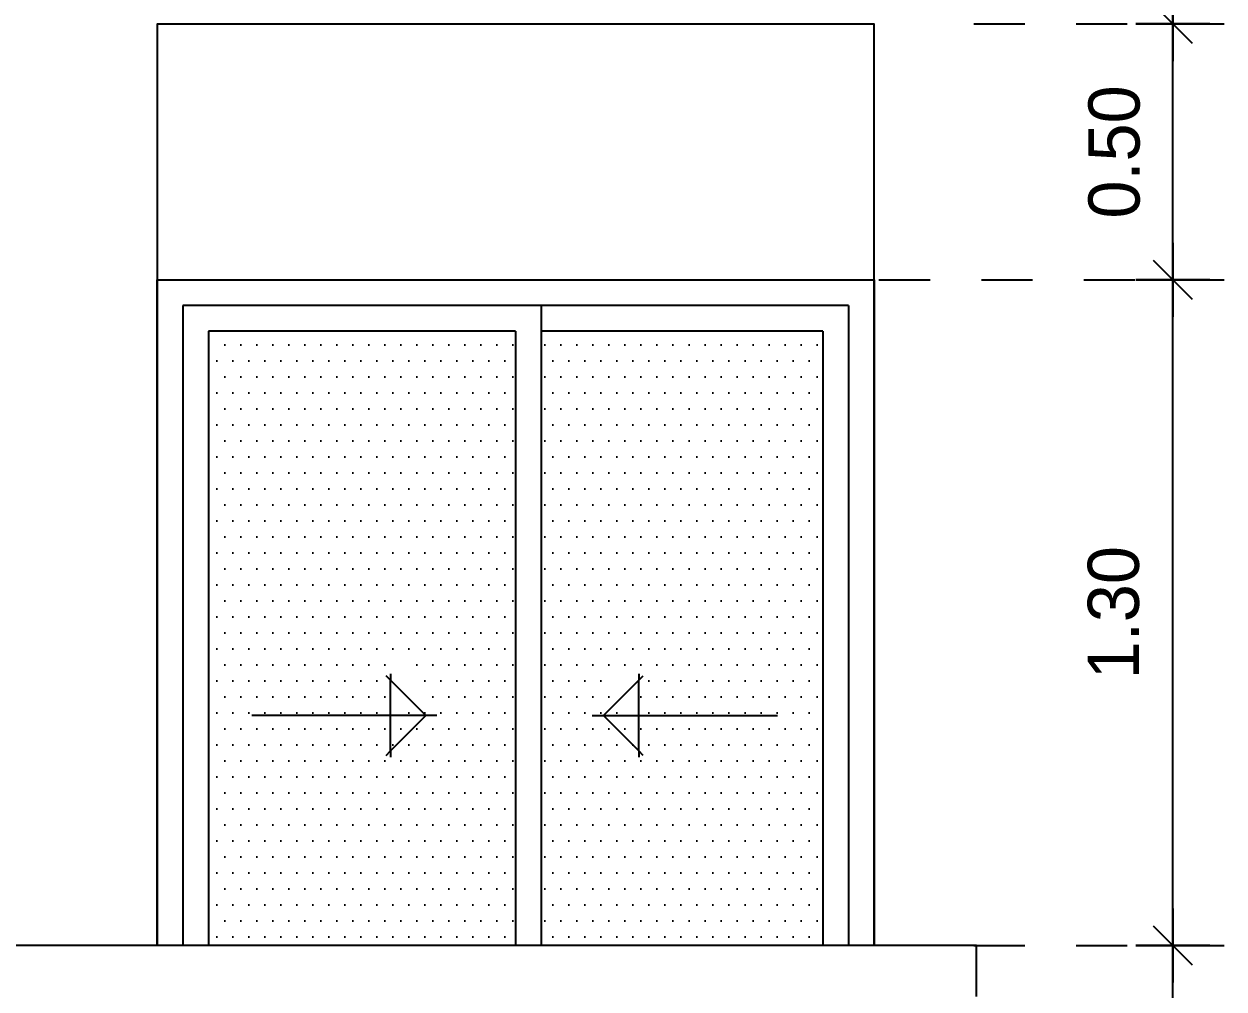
# Model space of a CAD drawing. Extents: x 185 to 567, y -69 to 170.
# Drawn here: x 318.122 to 320.465, y -32.521 to -30.636 of the extents above; entities that cross this region are included whole.
import ezdxf

# ---------------------------------------------------------------- set-up
doc = ezdxf.new("R2010")
doc.units = 0
doc.header["$LTSCALE"] = 0.25
doc.header["$MEASUREMENT"] = 0
doc.header["$PDMODE"] = 35
doc.header["$PDSIZE"] = -1
doc.linetypes.add('DOT2', pattern=[0.125, 0, -0.125])
doc.layers.get('0').update_dxf_attribs({"linetype": 'CONTINUOUS'})
doc.layers.get('Defpoints').update_dxf_attribs({"linetype": 'CONTINUOUS'})
for name, color, linetype in [('A-ELV 6', 71, 'CONTINUOUS'), ('A-IDM', 221, 'CONTINUOUS'), ('A-WIN', 3, 'CONTINUOUS'), ('A-WIN HAT', 125, 'CONTINUOUS')]:
    doc.layers.add(name, color=color, linetype=linetype)
doc.styles.add('XARAB', font='xarab.shx')
doc.dimstyles.new('DIM50', dxfattribs={"dimtxt": 0.1, "dimasz": 0.06, "dimexe": 0.1, "dimexo": 0, "dimgap": 0.05, "dimtad": 1, "dimzin": 3, "dimdsep": 46, "dimtxsty": 'XARAB', "dimblk": 'DTICK', "dimcen": 0.09, "dimclrd": 256, "dimclre": 5, "dimclrt": 3, "dimadec": 0, "dimazin": 3, "dimtfac": 1, "dimtix": 1, "dimtmove": 2, "dimatfit": 0, "dimldrblk": 'DTICK', "dimfxl": 0.15, "dimtolj": 1, "dimtzin": 3, "dimlwd": -3, "dimlwe": -3, "dimarcsym": 0})

# ---------------------------------------------------------------- blocks, each defined once
blk = doc.blocks.new('A$C5D9A0A75')
at = {"color": 8}
for p, q in [((-0.2424, -0.5809), (-0.251, -0.5723)), ((-0.2424, -0.5687), (-0.2424, -0.5809)), ((0.2424, -0.5687), (0.2424, -0.5809)), ((0.2424, -0.5809), (0.251, -0.5723)), ((-0.1517, -0.65), (-0.1733, -0.65)), ((0.1517, -0.65), (0.1733, -0.65)), ((-0.251, -0.7277), (-0.2424, -0.7191)), ((-0.2424, -0.7191), (-0.2424, -0.7313)), ((0.2424, -0.7191), (0.2424, -0.7313)), ((0.251, -0.7277), (0.2424, -0.7191))]:
    blk.add_line(p, q, dxfattribs=at)
for p, q in [((-0.1733, -0.65), (-0.5132, -0.65)), ((0.1733, -0.65), (0.5132, -0.65))]:
    blk.add_line(p, q)
at = {"elevation": 0}
for points in [[(-0.2424, -0.5809), (-0.1733, -0.65), (-0.2424, -0.7191), (-0.2424, -0.5809)], [(0.2424, -0.5809), (0.1733, -0.65), (0.2424, -0.7191), (0.2424, -0.5809)]]:
    blk.add_lwpolyline(points, dxfattribs=at)
blk = doc.blocks.new('A$C1E3E3395')
at = {"layer": 'A-WIN HAT'}
h = blk.add_hatch(dxfattribs=at)
h.set_pattern_fill('DOTS', color=256, scale=0.5, style=0)
h.set_pattern_definition([(180, (3.42, 0.55), (-0.015625, 0.03125), [0, -0.03125])])
h.paths.add_polyline_path([(2.22, 2.4), (2.82, 2.4), (2.82, 1.2), (2.22, 1.2)])
h.paths.add_polyline_path([(2.5776, 1.7702), (2.5776, 1.6321), (2.6467, 1.7011)], flags=16)
h.paths.add_polyline_path([(2.87, 2.4), (3.42, 2.4), (3.42, 1.2), (2.87, 1.2)])
h.paths.add_polyline_path([(3.0624, 1.7702), (2.9933, 1.7011), (3.0624, 1.6321)], flags=16)
h.paths.add_polyline_path([(2.22, 1.1), (2.82, 1.1), (2.82, 0.55), (2.22, 0.55)])
h.paths.add_polyline_path([(2.87, 1.1), (3.42, 1.1), (3.42, 0.55), (2.87, 0.55)])
for p, q in [((3.72, 1.2, 0), (0, 1.2, 0)), ((3.72, 1.1, 0), (3.72, 1.2, 0)), ((3.72, 1.1, 0), (3.72, 1.2, 0))]:
    blk.add_line(p, q)
at = {"elevation": 0}
blk.add_lwpolyline([(3.52, 1.2), (3.52, 2.9999), (2.12, 2.9999), (2.12, 1.2)], dxfattribs=at)
at = {"layer": 'A-WIN'}
for p, q in [((2.12, 2.5, 0), (2.12, 1.2, 0)), ((2.12, 1.2, 0), (2.12, 2.5, 0)), ((2.12, 2.5, 0), (3.52, 2.5, 0)), ((3.52, 2.5, 0), (3.52, 1.2, 0)), ((3.52, 1.2, 0), (3.52, 2.5, 0)), ((2.17, 2.45, 0), (2.17, 1.2, 0)), ((3.47, 2.45, 0), (2.17, 2.45, 0)), ((2.87, 2.45, 0), (2.87, 1.2, 0)), ((3.47, 2.45, 0), (3.47, 1.2, 0)), ((2.22, 2.4, 0), (2.22, 1.2, 0)), ((2.82, 2.4, 0), (2.22, 2.4, 0)), ((2.82, 2.4, 0), (2.82, 1.2, 0)), ((3.42, 2.4, 0), (2.87, 2.4, 0)), ((3.42, 2.4, 0), (3.42, 1.2, 0))]:
    blk.add_line(p, q, dxfattribs=at)
blk.add_blockref('A$C5D9A0A75', (2.818, 2.299, 0), dxfattribs=at)
blk = doc.blocks.new('DTICK')
for p, q in [((0, 1.207), (0, -1.207)), ((-1.207, 0), (1.207, 0))]:
    blk.add_line(p, q)
at = {"color": 3}
blk.add_line((-0.629, -0.629), (0.629, 0.629), dxfattribs=at)
blk = doc.blocks.new('*D1802')
at = {"layer": 'A-IDM', "color": 5, "linetype": 'DOT2', "lineweight": -3, "transparency": 16777216}
for p, q in [((319.9759, -32.4356), (320.4647, -32.4356)), ((319.9759, -33.0856), (320.4647, -33.0856))]:
    blk.add_line(p, q, dxfattribs=at)
at = {"layer": 'A-IDM', "lineweight": -3, "transparency": 16777216}
blk.add_line((320.3647, -33.0256), (320.3647, -32.4956), dxfattribs=at)
at = {"layer": 'Defpoints', "color": 0, "transparency": 16777216}
for p in [(319.9759, -32.4356, 0), (320.3647, -32.4356), (319.9759, -33.0856, 0)]:
    blk.add_point(p, dxfattribs=at)
at = {"layer": 'A-IDM', "lineweight": -3, "transparency": 16777216, "xscale": 0.06, "yscale": 0.06, "zscale": 0.06}
for p, rotation in [((320.3647, -32.4356), 90), ((320.3647, -33.0856), 270)]:
    blk.add_blockref('DTICK', p, dxfattribs=dict(at, rotation=rotation))
at = {"layer": 'A-IDM', "color": 3, "transparency": 16777216, "insert": (320.2491, -32.7606), "char_height": 0.1, "attachment_point": 5, "rotation": 90, "style": 'XARAB'}
blk.add_mtext('\\A1;0.65', dxfattribs=at)
blk = doc.blocks.new('*D1803')
at = {"layer": 'A-IDM', "color": 5, "linetype": 'DOT2', "lineweight": -3, "transparency": 16777216}
for p, q in [((319.7909, -31.1356), (320.4647, -31.1356)), ((319.9759, -32.4356), (320.4647, -32.4356))]:
    blk.add_line(p, q, dxfattribs=at)
at = {"layer": 'A-IDM', "lineweight": -3, "transparency": 16777216}
blk.add_line((320.3647, -32.3756), (320.3647, -31.1956), dxfattribs=at)
at = {"layer": 'Defpoints', "color": 0, "transparency": 16777216}
for p in [(319.7909, -31.1356, 0), (320.3647, -31.1356), (319.9759, -32.4356, 0)]:
    blk.add_point(p, dxfattribs=at)
at = {"layer": 'A-IDM', "lineweight": -3, "transparency": 16777216, "xscale": 0.06, "yscale": 0.06, "zscale": 0.06}
for p, rotation in [((320.3647, -31.1356), 90), ((320.3647, -32.4356), 270)]:
    blk.add_blockref('DTICK', p, dxfattribs=dict(at, rotation=rotation))
at = {"layer": 'A-IDM', "color": 3, "transparency": 16777216, "insert": (320.2493, -31.7856), "char_height": 0.1, "attachment_point": 5, "rotation": 90, "style": 'XARAB'}
blk.add_mtext('\\A1;1.30', dxfattribs=at)
blk = doc.blocks.new('*D1804')
at = {"layer": 'A-IDM', "color": 5, "linetype": 'DOT2', "lineweight": -3, "transparency": 16777216}
for p, q in [((319.9759, -30.0856), (320.4647, -30.0856)), ((319.9759, -30.6356), (320.4647, -30.6356))]:
    blk.add_line(p, q, dxfattribs=at)
at = {"layer": 'A-IDM', "lineweight": -3, "transparency": 16777216}
blk.add_line((320.3647, -30.5756), (320.3647, -30.1456), dxfattribs=at)
at = {"layer": 'Defpoints', "color": 0, "transparency": 16777216}
for p in [(319.9759, -30.0856, 0), (320.3647, -30.0856), (319.9759, -30.6356, 0)]:
    blk.add_point(p, dxfattribs=at)
at = {"layer": 'A-IDM', "lineweight": -3, "transparency": 16777216, "xscale": 0.06, "yscale": 0.06, "zscale": 0.06}
for p, rotation in [((320.3647, -30.0856), 90), ((320.3647, -30.6356), 270)]:
    blk.add_blockref('DTICK', p, dxfattribs=dict(at, rotation=rotation))
at = {"layer": 'A-IDM', "color": 3, "transparency": 16777216, "insert": (320.2506, -30.3606), "char_height": 0.1, "attachment_point": 5, "rotation": 90, "style": 'XARAB'}
blk.add_mtext('\\A1;0.55', dxfattribs=at)
blk = doc.blocks.new('*D1824')
at = {"layer": 'A-IDM', "color": 5, "linetype": 'DOT2', "lineweight": -3, "transparency": 16777216}
for p, q in [((319.9759, -30.6356), (320.4647, -30.6356)), ((319.7909, -31.1356), (320.4647, -31.1356))]:
    blk.add_line(p, q, dxfattribs=at)
at = {"layer": 'A-IDM', "lineweight": -3, "transparency": 16777216}
blk.add_line((320.3647, -31.0756), (320.3647, -30.6956), dxfattribs=at)
at = {"layer": 'Defpoints', "color": 0, "transparency": 16777216}
for p in [(319.9759, -30.6356, 0), (320.3647, -30.6356), (319.7909, -31.1356, 0)]:
    blk.add_point(p, dxfattribs=at)
at = {"layer": 'A-IDM', "lineweight": -3, "transparency": 16777216, "xscale": 0.06, "yscale": 0.06, "zscale": 0.06}
for p, rotation in [((320.3647, -30.6356), 90), ((320.3647, -31.1356), 270)]:
    blk.add_blockref('DTICK', p, dxfattribs=dict(at, rotation=rotation))
at = {"layer": 'A-IDM', "color": 3, "transparency": 16777216, "insert": (320.2506, -30.8856), "char_height": 0.1, "attachment_point": 5, "rotation": 90, "style": 'XARAB'}
blk.add_mtext('\\A1;0.50', dxfattribs=at)

msp = doc.modelspace()

# ---------------------------------------------------------------- block references
at = {"layer": 'A-ELV 6'}
msp.add_blockref('A$C1E3E3395', (316.2615, -33.6356, 0), dxfattribs=at)

# ---------------------------------------------------------------- dimensions: what is measured, and where the dimension line sits
at = {"layer": 'A-IDM'}
for base, p1, p2, picture, middle in [((320.3647, -30.0856, 0), (319.9759, -30.6356, 0), (319.9759, -30.0856, 0), '*D1804', (320.2506, -30.3606, 0)), ((320.3647, -30.6356, 0), (319.7909, -31.1356, 0), (319.9759, -30.6356, 0), '*D1824', (320.2506, -30.8856, 0)), ((320.3647, -31.1356, 0), (319.9759, -32.4356, 0), (319.7909, -31.1356, 0), '*D1803', (320.2493, -31.7856, 0)), ((320.3647, -32.4356, 0), (319.9759, -33.0856, 0), (319.9759, -32.4356, 0), '*D1802', (320.2491, -32.7606, 0))]:
    dim = msp.add_linear_dim(base=base, p1=p1, p2=p2, angle=90, dimstyle='DIM50', override={"dimfxl": 0.15}, dxfattribs=at)
    dim.commit()
    dim.dimension.update_dxf_attribs({"geometry": picture, "text_midpoint": middle})

doc.saveas('drawing.dxf')
